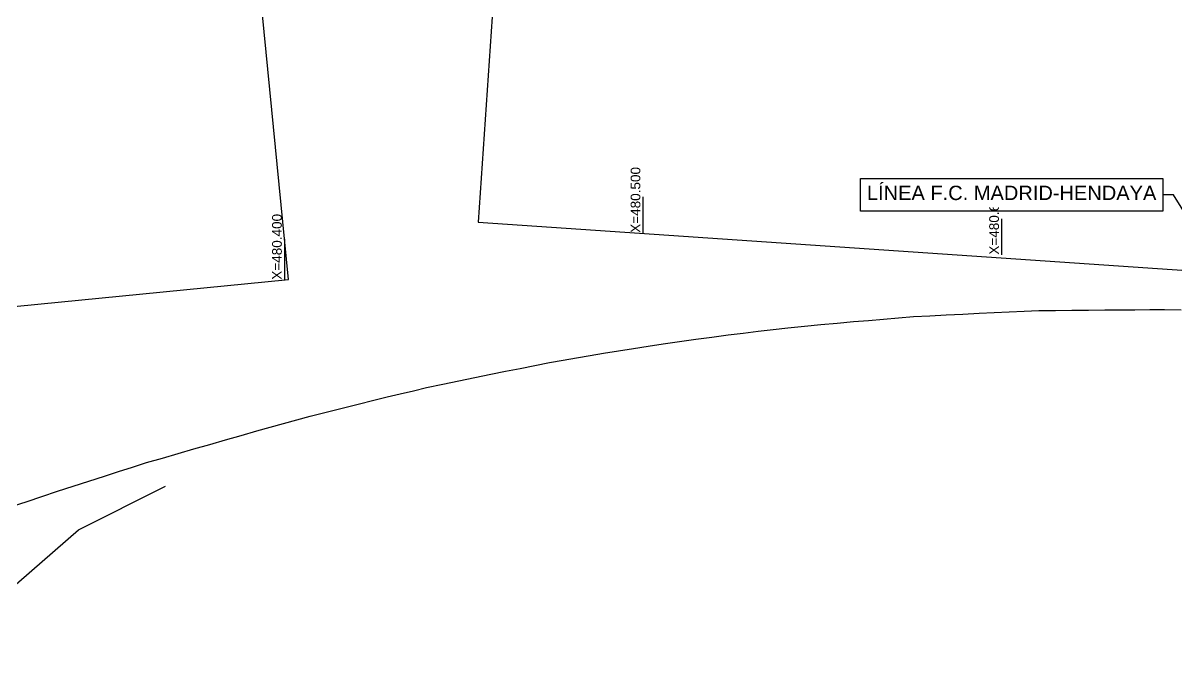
# Model space of a CAD drawing. Header units: metres. Extents: x -4 to 509425, y 7549 to 4732445.
# Drawn here: x 480327 to 480648.6, y 4719114.8 to 4719290.1 of the extents above; entities that cross this region are included whole.
import ezdxf
from ezdxf.enums import TextEntityAlignment as Align

# ---------------------------------------------------------------- set-up
doc = ezdxf.new("R2010")
doc.units = ezdxf.units.M
doc.header["$LTSCALE"] = 0.01
doc.header["$MEASUREMENT"] = 0
for name, color, linetype in [('-----caminos burgos', 2, 'Continuous'), ('----TREN TAV AVE', 4, 'Continuous'), ('322308300149-PRV-PLA-PT-TRA-220201-XREF_PLANTA_1000$0$C-RAIL-TEXT-FFCC', 7, 'Continuous'), ('322308300149-PRV-PLA-PT-URB-220600-XREF_VIALES_1000$0$C-G-GRID-PAR', 252, 'Continuous'), ('322308300149-PRV-PLA-PT-URB-220600-XREF_VIALES_1000$0$C-ROAD-FRAIM-PAR', 1, 'Continuous'), ('Ferrovias convencionales CyL', 3, 'Continuous')]:
    doc.layers.add(name, color=color, linetype=linetype)
doc.styles.add('322308300149-PRV-PLA-PT-TRA-220201-XREF_PLANTA_1000$0$TYPSA_Arial_4.0mm', font='arial.ttf', dxfattribs={"height": 4})
doc.styles.add('322308300149-PRV-PLA-PT-URB-220600-XREF_VIALES_1000$0$Standard', font='arial.ttf')

msp = doc.modelspace()

# ---------------------------------------------------------------- linework, layer by layer
at = {"layer": '-----caminos burgos'}
msp.add_polyline3d([(480113.277, 4718465.134, 707.475), (480121.222, 4718473.124, 696.206), (480117.892, 4718511.858, 0), (480115.532, 4718588.729, 0), (480113.729, 4718634.737, 0), (480108.052, 4718679.883, 0), (480108.537, 4718699.098, 0), (480121.954, 4718728.757, 0), (480148.974, 4718777.885, 0), (480186.319, 4718828.731, 0), (480249.989, 4718912.111, 0), (480274.623, 4718954.841, 0), (480302.343, 4719024.348, 0), (480308.22, 4719049.371, 0), (480316.36, 4719114.567, 0), (480322.213, 4719131.146, 0), (480342.475, 4719148.849, 0), (480366.806, 4719161.009, 0)], dxfattribs=at)
at = {"layer": '----TREN TAV AVE'}
msp.add_polyline3d([(480324.096, 4719155.378, 680.972), (480328.202, 4719156.766, 680.951), (480332.308, 4719158.154, 680.936), (480336.66, 4719159.559, 680.964), (480341.012, 4719160.965, 680.995), (480345.364, 4719162.37, 681.037), (480349.716, 4719163.776, 680.977), (480353.644, 4719165.044, 681.021), (480357.572, 4719166.313, 680.992), (480361.5, 4719167.582, 680.999), (480365.897, 4719168.843, 680.942), (480370.294, 4719170.104, 680.951), (480374.691, 4719171.365, 681.067), (480379.089, 4719172.622, 681.037), (480383.487, 4719173.879, 680.995), (480387.885, 4719175.136, 681.042), (480392.283, 4719176.393, 681.1), (480395.998, 4719177.432, 681.113), (480399.712, 4719178.47, 681.104), (480403.427, 4719179.509, 681.153), (480407.141, 4719180.548, 681.175), (480411.581, 4719181.664, 681.174), (480416.021, 4719182.781, 681.115), (480420.461, 4719183.898, 681.067), (480424.901, 4719185.014, 681.28), (480428.572, 4719185.874, 681.211), (480432.244, 4719186.734, 681.185), (480435.915, 4719187.594, 681.165), (480439.586, 4719188.454, 681.104), (480444.067, 4719189.391, 681.197), (480448.547, 4719190.329, 681.218), (480453.028, 4719191.266, 681.213), (480457.509, 4719192.203, 681.233), (480461.605, 4719193.015, 681.21), (480465.702, 4719193.827, 681.175), (480469.798, 4719194.638, 681.286), (480473.895, 4719195.45, 681.287), (480477.657, 4719196.101, 681.261), (480481.42, 4719196.752, 681.254), (480485.182, 4719197.403, 681.264), (480488.945, 4719198.054, 681.243), (480493.091, 4719198.719, 681.234), (480497.237, 4719199.384, 681.262), (480501.383, 4719200.048, 681.298), (480505.529, 4719200.713, 681.25), (480510.075, 4719201.321, 681.272), (480514.62, 4719201.929, 681.305), (480519.166, 4719202.537, 681.254), (480523.711, 4719203.145, 681.222), (480527.873, 4719203.65, 681.219), (480532.034, 4719204.154, 681.243), (480536.195, 4719204.658, 681.281), (480540.357, 4719205.163, 681.306), (480544.927, 4719205.589, 681.339), (480549.497, 4719206.014, 681.371), (480554.066, 4719206.44, 681.366), (480558.636, 4719206.866, 681.358), (480562.809, 4719207.211, 681.358), (480566.982, 4719207.556, 681.342), (480571.155, 4719207.9, 681.317), (480575.327, 4719208.245, 681.292), (480579.919, 4719208.48, 681.297), (480584.51, 4719208.716, 681.25), (480589.102, 4719208.951, 681.262), (480593.694, 4719209.186, 681.326), (480597.861, 4719209.371, 681.329), (480602.029, 4719209.557, 681.323), (480606.197, 4719209.743, 681.343), (480610.365, 4719209.929, 681.379), (480614.966, 4719209.976, 681.503), (480619.566, 4719210.023, 681.519), (480624.167, 4719210.07, 681.4), (480628.768, 4719210.117, 681.442), (480632.925, 4719210.149, 681.517), (480637.082, 4719210.18, 681.547), (480641.239, 4719210.212, 681.531), (480645.396, 4719210.244, 681.52), (480650.008, 4719210.142, 681.563)], dxfattribs=at)
at = {"layer": '322308300149-PRV-PLA-PT-TRA-220201-XREF_PLANTA_1000$0$C-RAIL-TEXT-FFCC', "color": 3}
msp.add_lwpolyline([(480666.683, 4719212.018), (480647.902, 4719242.201)], dxfattribs=at)
msp.add_lwpolyline([(480666.683, 4719212.018), (480647.902, 4719242.201)], dxfattribs=at)
at = {"layer": '322308300149-PRV-PLA-PT-URB-220600-XREF_VIALES_1000$0$C-G-GRID-PAR', "lineweight": -3, "flags": 128}
for points in [[(480500, 4719231.607), (480500, 4719241.607)], [(480600, 4719225.518), (480600, 4719235.518)], [(480400, 4719218.53), (480400, 4719229.885)]]:
    msp.add_lwpolyline(points, dxfattribs=at)
at = {"layer": '322308300149-PRV-PLA-PT-URB-220600-XREF_VIALES_1000$0$C-ROAD-FRAIM-PAR', "lineweight": -3, "flags": 128}
msp.add_lwpolyline([(479654.705, 4719145.25), (480401.106, 4719218.639), (480376.643, 4719467.439), (479630.242, 4719394.05), (479654.705, 4719145.25)], dxfattribs=at)
at = {"layer": 'Ferrovias convencionales CyL'}
msp.add_polyline3d([(480324.096, 4719155.378, 680.972), (480328.202, 4719156.766, 680.951), (480332.308, 4719158.154, 680.936), (480336.66, 4719159.559, 680.964), (480341.012, 4719160.965, 680.995), (480345.364, 4719162.37, 681.037), (480349.716, 4719163.776, 680.977), (480353.644, 4719165.044, 681.021), (480357.572, 4719166.313, 680.992), (480361.5, 4719167.582, 680.999), (480365.897, 4719168.843, 680.942), (480370.294, 4719170.104, 680.951), (480374.691, 4719171.365, 681.067), (480379.089, 4719172.622, 681.037), (480383.487, 4719173.879, 680.995), (480387.885, 4719175.136, 681.042), (480392.283, 4719176.393, 681.1), (480395.998, 4719177.432, 681.113), (480399.712, 4719178.47, 681.104), (480403.427, 4719179.509, 681.153), (480407.141, 4719180.548, 681.175), (480411.581, 4719181.664, 681.174), (480416.021, 4719182.781, 681.115), (480420.461, 4719183.898, 681.067), (480424.901, 4719185.014, 681.28), (480428.572, 4719185.874, 681.211), (480432.244, 4719186.734, 681.185), (480435.915, 4719187.594, 681.165), (480439.586, 4719188.454, 681.104), (480444.067, 4719189.391, 681.197), (480448.547, 4719190.329, 681.218), (480453.028, 4719191.266, 681.213), (480457.509, 4719192.203, 681.233), (480461.605, 4719193.015, 681.21), (480465.702, 4719193.827, 681.175), (480469.798, 4719194.638, 681.286), (480473.895, 4719195.45, 681.287), (480477.657, 4719196.101, 681.261), (480481.42, 4719196.752, 681.254), (480485.182, 4719197.403, 681.264), (480488.945, 4719198.054, 681.243), (480493.091, 4719198.719, 681.234), (480497.237, 4719199.384, 681.262), (480501.383, 4719200.048, 681.298), (480505.529, 4719200.713, 681.25), (480510.075, 4719201.321, 681.272), (480514.62, 4719201.929, 681.305), (480519.166, 4719202.537, 681.254), (480523.711, 4719203.145, 681.222), (480527.873, 4719203.65, 681.219), (480532.034, 4719204.154, 681.243), (480536.195, 4719204.658, 681.281), (480540.357, 4719205.163, 681.306), (480544.927, 4719205.589, 681.339), (480549.497, 4719206.014, 681.371), (480554.066, 4719206.44, 681.366), (480558.636, 4719206.866, 681.358), (480562.809, 4719207.211, 681.358), (480566.982, 4719207.556, 681.342), (480571.155, 4719207.9, 681.317), (480575.327, 4719208.245, 681.292), (480579.919, 4719208.48, 681.297), (480584.51, 4719208.716, 681.25), (480589.102, 4719208.951, 681.262), (480593.694, 4719209.186, 681.326), (480597.861, 4719209.371, 681.329), (480602.029, 4719209.557, 681.323), (480606.197, 4719209.743, 681.343), (480610.365, 4719209.929, 681.379), (480614.966, 4719209.976, 681.503), (480619.566, 4719210.023, 681.519), (480624.167, 4719210.07, 681.4), (480628.768, 4719210.117, 681.442), (480632.925, 4719210.149, 681.517), (480637.082, 4719210.18, 681.547), (480641.239, 4719210.212, 681.531), (480645.396, 4719210.244, 681.52), (480650.008, 4719210.142, 681.563)], dxfattribs=at)

# ---------------------------------------------------------------- texts
at = {"layer": '322308300149-PRV-PLA-PT-TRA-220201-XREF_PLANTA_1000$0$C-RAIL-TEXT-FFCC', "color": 2, "insert": (480602.74, 4719244.74), "char_height": 4, "width": 81.12601, "attachment_point": 2, "style": '322308300149-PRV-PLA-PT-TRA-220201-XREF_PLANTA_1000$0$TYPSA_Arial_4.0mm', "bg_fill": 3, "box_fill_scale": 1.5, "bg_fill_color": 256, "bg_fill_true_color": 13158600, "bg_fill_transparency": 0}
msp.add_mtext('LÍNEA F.C. MADRID-HENDAYA', dxfattribs=at)
at = {"layer": '322308300149-PRV-PLA-PT-URB-220600-XREF_VIALES_1000$0$C-G-GRID-PAR', "style": '322308300149-PRV-PLA-PT-URB-220600-XREF_VIALES_1000$0$Standard'}
for s, p in [('X=480.500', (480500, 4719231.608)), ('X=480.400', (480400, 4719218.531))]:
    msp.add_text(s, height=2.7, rotation=90, dxfattribs=at).set_placement(p, align=Align.BOTTOM_LEFT)

# ---------------------------------------------------------------- next in the draw order: linework, layer by layer
at = {"layer": '322308300149-PRV-PLA-PT-TRA-220201-XREF_PLANTA_1000$0$C-RAIL-TEXT-FFCC', "color": 3}
msp.add_line((480647.902, 4719242.201), (480644.902, 4719242.201), dxfattribs=at)
msp.add_lwpolyline([(480560.577, 4719246.74), (480644.902, 4719246.74), (480644.902, 4719237.662), (480560.577, 4719237.662), (480560.577, 4719246.74)], dxfattribs=at)
at = {"layer": '322308300149-PRV-PLA-PT-URB-220600-XREF_VIALES_1000$0$C-ROAD-FRAIM-PAR', "lineweight": -3, "flags": 128}
msp.add_lwpolyline([(480453.999, 4719234.591), (481202.263, 4719183.59), (481219.264, 4719433.011), (480471, 4719484.012), (480453.999, 4719234.591)], dxfattribs=at)

# ---------------------------------------------------------------- next in the draw order: texts
at = {"layer": '322308300149-PRV-PLA-PT-URB-220600-XREF_VIALES_1000$0$C-G-GRID-PAR', "style": '322308300149-PRV-PLA-PT-URB-220600-XREF_VIALES_1000$0$Standard'}
msp.add_text('X=480.600', height=2.7, rotation=90, dxfattribs=at).set_placement((480600, 4719225.519), align=Align.BOTTOM_LEFT)

# ---------------------------------------------------------------- next in the draw order: texts
at = {"layer": '322308300149-PRV-PLA-PT-TRA-220201-XREF_PLANTA_1000$0$C-RAIL-TEXT-FFCC', "color": 2, "insert": (480602.74, 4719244.74), "char_height": 4, "width": 81.12601, "attachment_point": 2, "style": '322308300149-PRV-PLA-PT-TRA-220201-XREF_PLANTA_1000$0$TYPSA_Arial_4.0mm', "bg_fill": 3, "box_fill_scale": 1.5, "bg_fill_color": 256, "bg_fill_true_color": 13158600, "bg_fill_transparency": 0}
msp.add_mtext('LÍNEA F.C. MADRID-HENDAYA', dxfattribs=at)

# ---------------------------------------------------------------- next in the draw order: linework, layer by layer
at = {"layer": '322308300149-PRV-PLA-PT-TRA-220201-XREF_PLANTA_1000$0$C-RAIL-TEXT-FFCC', "color": 3}
msp.add_line((480647.902, 4719242.201), (480644.902, 4719242.201), dxfattribs=at)
msp.add_lwpolyline([(480560.577, 4719246.74), (480644.902, 4719246.74), (480644.902, 4719237.662), (480560.577, 4719237.662), (480560.577, 4719246.74)], dxfattribs=at)

doc.saveas('drawing.dxf')
